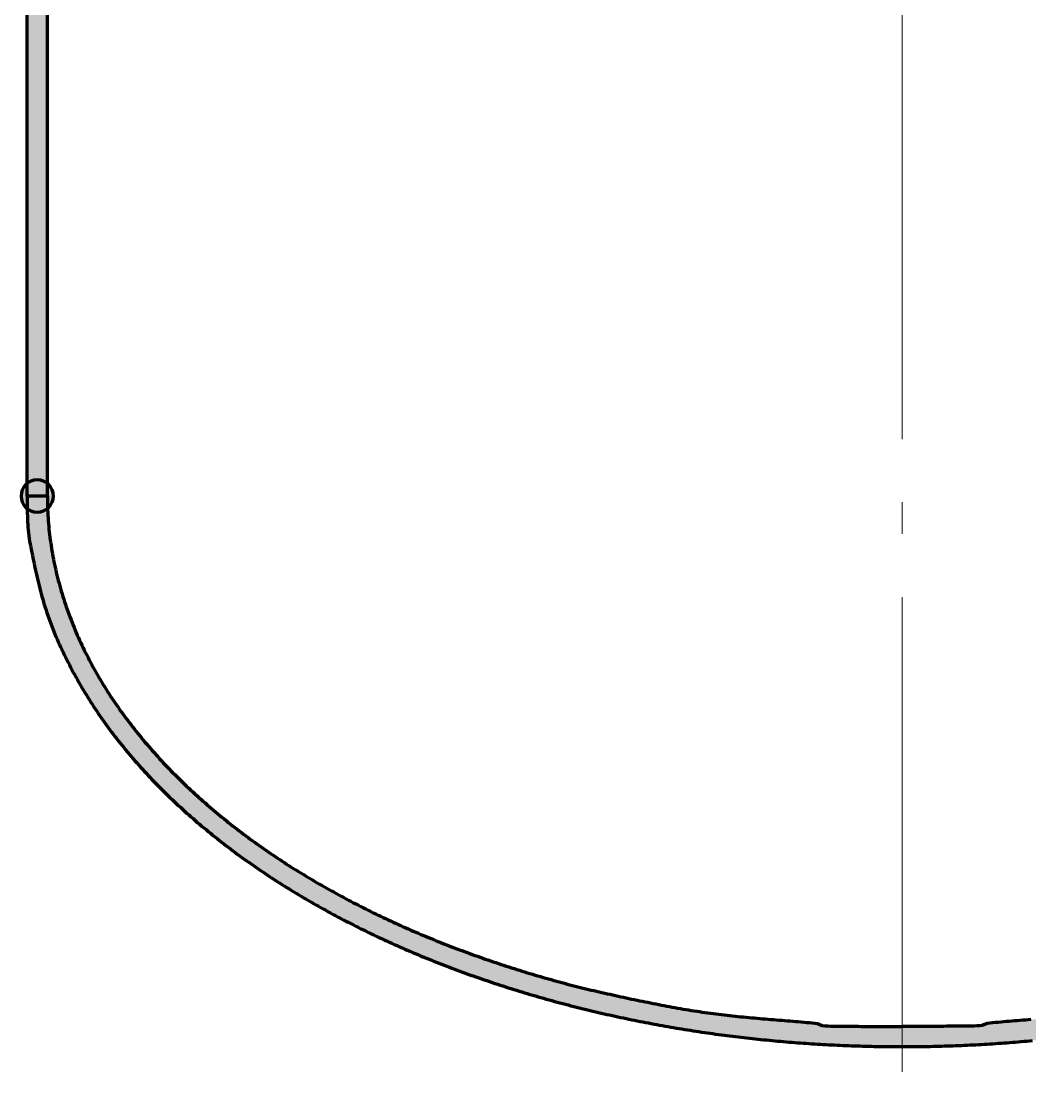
# Model space of a CAD drawing. Header units: millimetres. Extents: x 0 to 594, y 0 to 420.
# Drawn here: x 213.66 to 245.54, y 182.77 to 215.98 of the extents above; entities that cross this region are included whole.
import ezdxf

# ---------------------------------------------------------------- set-up
doc = ezdxf.new("R2010")
doc.units = ezdxf.units.MM
doc.linetypes.add('IRAM-F-TRAZO-PUNTO', pattern=[20, 15, -2, 1, -2])
for name, color, linetype, lineweight in [('01-VISIBLE', 7, 'CONTINUOUS', 70), ('03-EJE', 1, 'IRAM-F-TRAZO-PUNTO', 18), ('05-RAYADO', 8, 'CONTINUOUS', 18)]:
    doc.layers.add(name, color=color, linetype=linetype, lineweight=lineweight)

msp = doc.modelspace()

# ---------------------------------------------------------------- hatches: boundary and pattern name
at = {"layer": '05-RAYADO'}
h = msp.add_hatch(color=7, dxfattribs=at)
h.dxf.hatch_style = 1
h.paths.add_polyline_path([(214.49, 200.97), (213.85, 200.97), (213.85, 282.17), (214.49, 282.17)])
h = msp.add_hatch(color=7, dxfattribs=at)
h.dxf.hatch_style = 1
h.paths.add_polyline_path([(213.658, 200.97), (213.66, 201.01), (213.664, 201.05), (213.672, 201.09), (213.683, 201.128), (213.697, 201.166), (213.714, 201.202), (213.733, 201.238), (213.756, 201.271), (213.781, 201.302), (213.808, 201.332), (213.837, 201.359), (213.869, 201.384), (213.902, 201.407), (213.938, 201.426), (213.974, 201.443), (214.012, 201.457), (214.05, 201.468), (214.09, 201.476), (214.13, 201.48), (214.17, 201.482), (214.21, 201.48), (214.25, 201.476), (214.29, 201.468), (214.328, 201.457), (214.366, 201.443), (214.402, 201.426), (214.438, 201.407), (214.471, 201.384), (214.503, 201.359), (214.532, 201.332), (214.559, 201.302), (214.584, 201.271), (214.607, 201.238), (214.626, 201.202), (214.643, 201.166), (214.657, 201.128), (214.668, 201.09), (214.676, 201.05), (214.68, 201.01), (214.682, 200.97), (214.68, 200.93), (214.676, 200.89), (214.668, 200.85), (214.657, 200.812), (214.643, 200.774), (214.626, 200.738), (214.607, 200.702), (214.584, 200.669), (214.559, 200.637), (214.532, 200.608), (214.503, 200.581), (214.471, 200.556), (214.438, 200.533), (214.402, 200.514), (214.366, 200.497), (214.328, 200.483), (214.29, 200.472), (214.25, 200.464), (214.21, 200.46), (214.17, 200.458), (214.13, 200.46), (214.09, 200.464), (214.05, 200.472), (214.012, 200.483), (213.974, 200.497), (213.938, 200.514), (213.902, 200.533), (213.869, 200.556), (213.837, 200.581), (213.808, 200.608), (213.781, 200.637), (213.756, 200.669), (213.733, 200.702), (213.714, 200.738), (213.697, 200.774), (213.683, 200.812), (213.672, 200.85), (213.664, 200.89), (213.66, 200.93)])
h = msp.add_hatch(color=7, dxfattribs=at)
h.dxf.hatch_style = 1
h.paths.add_polyline_path([(269.15, 200.97), (269.15, 200.88), (269.149, 200.791), (269.149, 200.701), (269.148, 200.612), (269.146, 200.522), (269.144, 200.432), (269.142, 200.343), (269.138, 200.253), (269.134, 200.164), (269.129, 200.074), (269.123, 199.985), (269.116, 199.896), (269.107, 199.806), (269.096, 199.718), (269.083, 199.629), (269.069, 199.54), (269.053, 199.452), (269.036, 199.364), (269.019, 199.276), (269.002, 199.188), (268.984, 199.1), (268.966, 199.013), (268.948, 198.925), (268.93, 198.837), (268.911, 198.749), (268.892, 198.662), (268.873, 198.574), (268.854, 198.487), (268.834, 198.4), (268.813, 198.312), (268.792, 198.225), (268.771, 198.138), (268.749, 198.051), (268.727, 197.964), (268.704, 197.878), (268.681, 197.791), (268.656, 197.705), (268.632, 197.619), (268.606, 197.533), (268.58, 197.447), (268.552, 197.362), (268.524, 197.277), (268.495, 197.192), (268.466, 197.107), (268.435, 197.023), (268.404, 196.939), (268.372, 196.855), (268.34, 196.772), (268.306, 196.689), (268.272, 196.606), (268.237, 196.523), (268.202, 196.441), (268.166, 196.359), (268.129, 196.277), (268.092, 196.196), (268.054, 196.115), (268.015, 196.034), (267.976, 195.953), (267.937, 195.873), (267.897, 195.793), (267.856, 195.713), (267.815, 195.633), (267.774, 195.553), (267.732, 195.474), (267.69, 195.395), (267.647, 195.316), (267.604, 195.238), (267.56, 195.16), (267.516, 195.082), (267.471, 195.004), (267.426, 194.927), (267.381, 194.849), (267.335, 194.772), (267.288, 194.696), (267.241, 194.619), (267.194, 194.543), (267.146, 194.468), (267.098, 194.392), (267.049, 194.317), (267, 194.242), (266.95, 194.168), (266.9, 194.094), (266.849, 194.02), (266.798, 193.946), (266.746, 193.873), (266.694, 193.8), (266.642, 193.727), (266.589, 193.655), (266.536, 193.583), (266.482, 193.511), (266.428, 193.44), (266.373, 193.369), (266.318, 193.298), (266.263, 193.228), (266.207, 193.158), (266.151, 193.088), (266.094, 193.018), (266.037, 192.949), (265.98, 192.88), (265.922, 192.811), (265.864, 192.743), (265.806, 192.675), (265.747, 192.607), (265.688, 192.54), (265.629, 192.473), (265.569, 192.406), (265.509, 192.34), (265.449, 192.274), (265.388, 192.208), (265.327, 192.142), (265.265, 192.077), (265.204, 192.012), (265.142, 191.947), (265.079, 191.883), (265.017, 191.819), (264.954, 191.755), (264.89, 191.691), (264.827, 191.628), (264.763, 191.565), (264.699, 191.503), (264.635, 191.441), (264.57, 191.379), (264.505, 191.317), (264.439, 191.255), (264.374, 191.194), (264.308, 191.134), (264.242, 191.073), (264.176, 191.013), (264.109, 190.953), (264.042, 190.894), (263.975, 190.834), (263.907, 190.775), (263.84, 190.717), (263.772, 190.658), (263.703, 190.6), (263.635, 190.542), (263.566, 190.485), (263.497, 190.428), (263.428, 190.371), (263.359, 190.314), (263.289, 190.258), (263.219, 190.202), (263.149, 190.146), (263.078, 190.09), (263.008, 190.035), (262.937, 189.98), (262.866, 189.926), (262.795, 189.871), (262.723, 189.817), (262.652, 189.763), (262.58, 189.71), (262.508, 189.657), (262.435, 189.604), (262.363, 189.551), (262.29, 189.499), (262.217, 189.447), (262.144, 189.395), (262.071, 189.343), (261.997, 189.292), (261.924, 189.241), (261.85, 189.19), (261.776, 189.14), (261.702, 189.09), (261.627, 189.04), (261.553, 188.99), (261.478, 188.941), (261.403, 188.892), (261.328, 188.843), (261.252, 188.794), (261.177, 188.746), (261.101, 188.698), (261.026, 188.65), (260.95, 188.602), (260.873, 188.555), (260.797, 188.508), (260.721, 188.462), (260.644, 188.415), (260.567, 188.369), (260.49, 188.323), (260.413, 188.277), (260.336, 188.232), (260.259, 188.187), (260.181, 188.142), (260.103, 188.097), (260.025, 188.053), (259.947, 188.009), (259.869, 187.965), (259.791, 187.921), (259.713, 187.878), (259.634, 187.835), (259.555, 187.792), (259.477, 187.749), (259.398, 187.707), (259.318, 187.665), (259.239, 187.623), (259.16, 187.581), (259.08, 187.54), (259.001, 187.499), (258.921, 187.458), (258.841, 187.417), (258.761, 187.377), (258.681, 187.337), (258.601, 187.297), (258.52, 187.257), (258.44, 187.218), (258.359, 187.179), (258.279, 187.14), (258.198, 187.101), (258.117, 187.063), (258.036, 187.024), (257.955, 186.987), (257.873, 186.949), (257.792, 186.911), (257.711, 186.874), (257.629, 186.837), (257.547, 186.8), (257.465, 186.764), (257.383, 186.727), (257.301, 186.691), (257.219, 186.655), (257.137, 186.62), (257.055, 186.584), (256.972, 186.549), (256.89, 186.514), (256.807, 186.48), (256.725, 186.445), (256.642, 186.411), (256.559, 186.377), (256.476, 186.343), (256.393, 186.31), (256.31, 186.276), (256.226, 186.243), (256.143, 186.21), (256.059, 186.178), (255.976, 186.145), (255.892, 186.113), (255.809, 186.081), (255.725, 186.049), (255.641, 186.018), (255.557, 185.986), (255.473, 185.955), (255.389, 185.924), (255.305, 185.894), (255.22, 185.863), (255.136, 185.833), (255.052, 185.803), (254.967, 185.773), (254.882, 185.744), (254.798, 185.714), (254.713, 185.685), (254.628, 185.656), (254.543, 185.628), (254.458, 185.599), (254.373, 185.571), (254.288, 185.543), (254.203, 185.515), (254.118, 185.487), (254.033, 185.46), (253.947, 185.433), (253.862, 185.406), (253.776, 185.379), (253.691, 185.352), (253.605, 185.326), (253.519, 185.3), (253.433, 185.274), (253.348, 185.248), (253.262, 185.223), (253.176, 185.197), (253.09, 185.172), (253.004, 185.147), (252.918, 185.123), (252.831, 185.098), (252.745, 185.074), (252.659, 185.05), (252.572, 185.026), (252.486, 185.002), (252.4, 184.979), (252.313, 184.956), (252.226, 184.933), (252.14, 184.91), (252.053, 184.887), (251.966, 184.865), (251.879, 184.842), (251.793, 184.82), (251.706, 184.799), (251.619, 184.777), (251.532, 184.756), (251.445, 184.734), (251.358, 184.713), (251.27, 184.692), (251.183, 184.672), (251.096, 184.651), (251.009, 184.631), (250.921, 184.611), (250.834, 184.591), (250.746, 184.572), (250.659, 184.552), (250.572, 184.533), (250.484, 184.514), (250.396, 184.495), (250.309, 184.477), (250.221, 184.458), (250.133, 184.44), (250.045, 184.422), (249.958, 184.404), (249.87, 184.386), (249.782, 184.369), (249.694, 184.352), (249.606, 184.335), (249.518, 184.318), (249.43, 184.301), (249.342, 184.284), (249.254, 184.268), (249.166, 184.252), (249.077, 184.236), (248.989, 184.22), (248.901, 184.205), (248.813, 184.19), (248.724, 184.174), (248.636, 184.159), (248.548, 184.145), (248.459, 184.13), (248.371, 184.116), (248.282, 184.102), (248.194, 184.088), (248.105, 184.074), (248.017, 184.06), (247.928, 184.047), (247.84, 184.033), (247.751, 184.02), (247.662, 184.008), (247.573, 183.995), (247.485, 183.982), (247.396, 183.97), (247.307, 183.958), (247.218, 183.946), (247.13, 183.934), (247.041, 183.923), (246.952, 183.912), (246.863, 183.9), (246.774, 183.889), (246.685, 183.879), (246.596, 183.868), (246.507, 183.858), (246.418, 183.847), (246.329, 183.837), (246.24, 183.828), (246.151, 183.818), (246.062, 183.808), (245.973, 183.799), (245.883, 183.79), (245.794, 183.781), (245.705, 183.772), (245.616, 183.764), (245.527, 183.755), (245.437, 183.747), (245.348, 183.739), (245.259, 183.732), (245.17, 183.724), (245.08, 183.716), (244.991, 183.709), (244.902, 183.702), (244.812, 183.695), (244.723, 183.689), (244.634, 183.682), (244.544, 183.676), (244.455, 183.67), (244.365, 183.664), (244.276, 183.658), (244.187, 183.652), (244.097, 183.647), (244.008, 183.642), (243.918, 183.637), (243.829, 183.632), (243.739, 183.627), (243.65, 183.623), (243.56, 183.618), (243.471, 183.614), (243.381, 183.61), (243.292, 183.607), (243.202, 183.603), (243.113, 183.6), (243.023, 183.596), (242.933, 183.593), (242.844, 183.591), (242.754, 183.588), (242.665, 183.585), (242.575, 183.583), (242.486, 183.581), (242.396, 183.579), (242.306, 183.577), (242.217, 183.576), (242.127, 183.574), (242.038, 183.573), (241.948, 183.572), (241.858, 183.571), (241.769, 183.571), (241.679, 183.57), (241.59, 183.57), (241.5, 183.57), (241.41, 183.57), (241.321, 183.57), (241.231, 183.571), (241.142, 183.571), (241.052, 183.572), (240.962, 183.573), (240.873, 183.574), (240.783, 183.576), (240.694, 183.577), (240.604, 183.579), (240.514, 183.581), (240.425, 183.583), (240.335, 183.585), (240.246, 183.588), (240.156, 183.591), (240.067, 183.593), (239.977, 183.596), (239.887, 183.6), (239.798, 183.603), (239.708, 183.607), (239.619, 183.61), (239.529, 183.614), (239.44, 183.618), (239.35, 183.623), (239.261, 183.627), (239.171, 183.632), (239.082, 183.637), (238.992, 183.642), (238.903, 183.647), (238.813, 183.652), (238.724, 183.658), (238.635, 183.664), (238.545, 183.67), (238.456, 183.676), (238.366, 183.682), (238.277, 183.689), (238.188, 183.695), (238.098, 183.702), (238.009, 183.709), (237.92, 183.716), (237.83, 183.724), (237.741, 183.732), (237.652, 183.739), (237.563, 183.747), (237.473, 183.755), (237.384, 183.764), (237.295, 183.772), (237.206, 183.781), (237.117, 183.79), (237.027, 183.799), (236.938, 183.808), (236.849, 183.818), (236.76, 183.828), (236.671, 183.837), (236.582, 183.847), (236.493, 183.858), (236.404, 183.868), (236.315, 183.879), (236.226, 183.889), (236.137, 183.9), (236.048, 183.912), (235.959, 183.923), (235.87, 183.934), (235.782, 183.946), (235.693, 183.958), (235.604, 183.97), (235.515, 183.982), (235.427, 183.995), (235.338, 184.008), (235.249, 184.02), (235.16, 184.033), (235.072, 184.047), (234.983, 184.06), (234.895, 184.074), (234.806, 184.088), (234.718, 184.102), (234.629, 184.116), (234.541, 184.13), (234.452, 184.145), (234.364, 184.159), (234.276, 184.174), (234.187, 184.19), (234.099, 184.205), (234.011, 184.22), (233.923, 184.236), (233.834, 184.252), (233.746, 184.268), (233.658, 184.284), (233.57, 184.301), (233.482, 184.318), (233.394, 184.335), (233.306, 184.352), (233.218, 184.369), (233.13, 184.386), (233.042, 184.404), (232.955, 184.422), (232.867, 184.44), (232.779, 184.458), (232.691, 184.477), (232.604, 184.495), (232.516, 184.514), (232.428, 184.533), (232.341, 184.552), (232.254, 184.572), (232.166, 184.591), (232.079, 184.611), (231.991, 184.631), (231.904, 184.651), (231.817, 184.672), (231.73, 184.692), (231.642, 184.713), (231.555, 184.734), (231.468, 184.756), (231.381, 184.777), (231.294, 184.799), (231.207, 184.82), (231.121, 184.842), (231.034, 184.865), (230.947, 184.887), (230.86, 184.91), (230.774, 184.933), (230.687, 184.956), (230.6, 184.979), (230.514, 185.002), (230.428, 185.026), (230.341, 185.05), (230.255, 185.074), (230.169, 185.098), (230.082, 185.123), (229.996, 185.147), (229.91, 185.172), (229.824, 185.197), (229.738, 185.223), (229.652, 185.248), (229.567, 185.274), (229.481, 185.3), (229.395, 185.326), (229.309, 185.352), (229.224, 185.379), (229.138, 185.406), (229.053, 185.433), (228.967, 185.46), (228.882, 185.487), (228.797, 185.515), (228.712, 185.543), (228.627, 185.571), (228.542, 185.599), (228.457, 185.628), (228.372, 185.656), (228.287, 185.685), (228.202, 185.714), (228.118, 185.744), (228.033, 185.773), (227.948, 185.803), (227.864, 185.833), (227.78, 185.863), (227.695, 185.894), (227.611, 185.924), (227.527, 185.955), (227.443, 185.986), (227.359, 186.018), (227.275, 186.049), (227.191, 186.081), (227.108, 186.113), (227.024, 186.145), (226.941, 186.178), (226.857, 186.21), (226.774, 186.243), (226.69, 186.276), (226.607, 186.31), (226.524, 186.343), (226.441, 186.377), (226.358, 186.411), (226.275, 186.445), (226.193, 186.48), (226.11, 186.514), (226.028, 186.549), (225.945, 186.584), (225.863, 186.62), (225.781, 186.655), (225.699, 186.691), (225.617, 186.727), (225.535, 186.764), (225.453, 186.8), (225.371, 186.837), (225.289, 186.874), (225.208, 186.911), (225.127, 186.949), (225.045, 186.987), (224.964, 187.024), (224.883, 187.063), (224.802, 187.101), (224.721, 187.14), (224.641, 187.179), (224.56, 187.218), (224.48, 187.257), (224.399, 187.297), (224.319, 187.337), (224.239, 187.377), (224.159, 187.417), (224.079, 187.458), (223.999, 187.499), (223.92, 187.54), (223.84, 187.581), (223.761, 187.623), (223.682, 187.665), (223.602, 187.707), (223.523, 187.749), (223.445, 187.792), (223.366, 187.835), (223.287, 187.878), (223.209, 187.921), (223.131, 187.965), (223.053, 188.009), (222.975, 188.053), (222.897, 188.097), (222.819, 188.142), (222.741, 188.187), (222.664, 188.232), (222.587, 188.277), (222.51, 188.323), (222.433, 188.369), (222.356, 188.415), (222.279, 188.462), (222.203, 188.508), (222.127, 188.555), (222.05, 188.602), (221.974, 188.65), (221.899, 188.698), (221.823, 188.746), (221.748, 188.794), (221.672, 188.843), (221.597, 188.892), (221.522, 188.941), (221.447, 188.99), (221.373, 189.04), (221.298, 189.09), (221.224, 189.14), (221.15, 189.19), (221.076, 189.241), (221.003, 189.292), (220.929, 189.343), (220.856, 189.395), (220.783, 189.447), (220.71, 189.499), (220.637, 189.551), (220.565, 189.604), (220.492, 189.657), (220.42, 189.71), (220.348, 189.763), (220.277, 189.817), (220.205, 189.871), (220.134, 189.926), (220.063, 189.98), (219.992, 190.035), (219.922, 190.09), (219.851, 190.146), (219.781, 190.202), (219.711, 190.258), (219.641, 190.314), (219.572, 190.371), (219.503, 190.428), (219.434, 190.485), (219.365, 190.542), (219.297, 190.6), (219.228, 190.658), (219.16, 190.717), (219.093, 190.775), (219.025, 190.834), (218.958, 190.894), (218.891, 190.953), (218.824, 191.013), (218.758, 191.073), (218.692, 191.134), (218.626, 191.194), (218.561, 191.255), (218.495, 191.317), (218.43, 191.379), (218.365, 191.441), (218.301, 191.503), (218.237, 191.565), (218.173, 191.628), (218.11, 191.691), (218.046, 191.755), (217.983, 191.819), (217.921, 191.883), (217.858, 191.947), (217.796, 192.012), (217.735, 192.077), (217.673, 192.142), (217.612, 192.208), (217.551, 192.274), (217.491, 192.34), (217.431, 192.406), (217.371, 192.473), (217.312, 192.54), (217.253, 192.607), (217.194, 192.675), (217.136, 192.743), (217.078, 192.811), (217.02, 192.88), (216.963, 192.949), (216.906, 193.018), (216.849, 193.088), (216.793, 193.158), (216.737, 193.228), (216.682, 193.298), (216.627, 193.369), (216.572, 193.44), (216.518, 193.511), (216.464, 193.583), (216.411, 193.655), (216.358, 193.727), (216.306, 193.8), (216.254, 193.873), (216.202, 193.946), (216.151, 194.02), (216.1, 194.094), (216.05, 194.168), (216, 194.242), (215.951, 194.317), (215.902, 194.392), (215.854, 194.468), (215.806, 194.543), (215.759, 194.619), (215.712, 194.696), (215.665, 194.772), (215.619, 194.849), (215.574, 194.927), (215.529, 195.004), (215.484, 195.082), (215.44, 195.16), (215.396, 195.238), (215.353, 195.316), (215.31, 195.395), (215.268, 195.474), (215.226, 195.553), (215.185, 195.633), (215.144, 195.713), (215.103, 195.793), (215.063, 195.873), (215.024, 195.953), (214.985, 196.034), (214.946, 196.115), (214.908, 196.196), (214.871, 196.277), (214.834, 196.359), (214.798, 196.441), (214.763, 196.523), (214.728, 196.606), (214.694, 196.689), (214.66, 196.772), (214.628, 196.855), (214.596, 196.939), (214.565, 197.023), (214.534, 197.107), (214.505, 197.192), (214.476, 197.277), (214.448, 197.362), (214.42, 197.447), (214.394, 197.533), (214.368, 197.619), (214.344, 197.705), (214.319, 197.791), (214.296, 197.878), (214.273, 197.964), (214.251, 198.051), (214.229, 198.138), (214.208, 198.225), (214.187, 198.312), (214.166, 198.4), (214.146, 198.487), (214.127, 198.574), (214.108, 198.662), (214.089, 198.749), (214.07, 198.837), (214.052, 198.925), (214.034, 199.013), (214.016, 199.1), (213.998, 199.188), (213.981, 199.276), (213.964, 199.364), (213.947, 199.452), (213.931, 199.54), (213.917, 199.629), (213.904, 199.718), (213.893, 199.806), (213.884, 199.896), (213.877, 199.985), (213.871, 200.074), (213.866, 200.164), (213.862, 200.253), (213.858, 200.343), (213.856, 200.432), (213.854, 200.522), (213.852, 200.612), (213.851, 200.701), (213.851, 200.791), (213.85, 200.88), (213.85, 200.97), (214.49, 200.97), (214.49, 200.883), (214.491, 200.796), (214.493, 200.708), (214.496, 200.621), (214.499, 200.534), (214.503, 200.447), (214.508, 200.36), (214.513, 200.273), (214.519, 200.186), (214.526, 200.099), (214.534, 200.012), (214.542, 199.926), (214.551, 199.839), (214.561, 199.752), (214.572, 199.666), (214.583, 199.579), (214.595, 199.493), (214.608, 199.407), (214.621, 199.321), (214.635, 199.234), (214.65, 199.149), (214.666, 199.063), (214.682, 198.977), (214.699, 198.892), (214.716, 198.806), (214.734, 198.721), (214.753, 198.636), (214.773, 198.551), (214.793, 198.466), (214.814, 198.382), (214.836, 198.297), (214.858, 198.213), (214.881, 198.129), (214.905, 198.045), (214.929, 197.961), (214.954, 197.877), (214.979, 197.794), (215.006, 197.711), (215.032, 197.628), (215.06, 197.545), (215.088, 197.463), (215.117, 197.38), (215.146, 197.298), (215.176, 197.216), (215.207, 197.135), (215.238, 197.053), (215.27, 196.972), (215.302, 196.891), (215.335, 196.811), (215.369, 196.73), (215.403, 196.65), (215.437, 196.57), (215.473, 196.49), (215.509, 196.411), (215.545, 196.332), (215.582, 196.253), (215.619, 196.174), (215.658, 196.096), (215.696, 196.017), (215.735, 195.939), (215.775, 195.862), (215.815, 195.785), (215.856, 195.707), (215.897, 195.631), (215.939, 195.554), (215.981, 195.478), (216.024, 195.402), (216.067, 195.326), (216.111, 195.251), (216.155, 195.176), (216.2, 195.101), (216.245, 195.026), (216.291, 194.952), (216.337, 194.878), (216.384, 194.805), (216.431, 194.731), (216.479, 194.658), (216.527, 194.585), (216.575, 194.513), (216.624, 194.441), (216.673, 194.369), (216.723, 194.297), (216.773, 194.226), (216.824, 194.155), (216.875, 194.084), (216.926, 194.014), (216.978, 193.944), (217.03, 193.874), (217.083, 193.804), (217.136, 193.735), (217.189, 193.666), (217.243, 193.598), (217.297, 193.53), (217.352, 193.462), (217.407, 193.394), (217.462, 193.327), (217.518, 193.259), (217.574, 193.193), (217.631, 193.126), (217.687, 193.06), (217.744, 192.994), (217.802, 192.929), (217.86, 192.863), (217.918, 192.798), (217.976, 192.734), (218.035, 192.669), (218.094, 192.605), (218.154, 192.542), (218.214, 192.478), (218.274, 192.415), (218.334, 192.352), (218.395, 192.29), (218.456, 192.227), (218.517, 192.165), (218.579, 192.104), (218.641, 192.042), (218.703, 191.981), (218.766, 191.921), (218.828, 191.86), (218.891, 191.8), (218.955, 191.74), (219.018, 191.681), (219.082, 191.621), (219.147, 191.562), (219.211, 191.504), (219.276, 191.445), (219.341, 191.387), (219.406, 191.329), (219.471, 191.272), (219.537, 191.214), (219.603, 191.157), (219.669, 191.101), (219.736, 191.044), (219.803, 190.988), (219.87, 190.933), (219.937, 190.877), (220.004, 190.822), (220.072, 190.767), (220.14, 190.712), (220.208, 190.658), (220.276, 190.604), (220.345, 190.55), (220.414, 190.496), (220.483, 190.443), (220.552, 190.39), (220.621, 190.337), (220.691, 190.285), (220.761, 190.233), (220.831, 190.181), (220.901, 190.129), (220.972, 190.078), (221.042, 190.027), (221.113, 189.976), (221.184, 189.925), (221.255, 189.875), (221.327, 189.825), (221.398, 189.775), (221.47, 189.726), (221.542, 189.677), (221.614, 189.628), (221.687, 189.579), (221.759, 189.531), (221.832, 189.483), (221.905, 189.435), (221.978, 189.387), (222.051, 189.34), (222.124, 189.293), (222.198, 189.246), (222.272, 189.2), (222.346, 189.153), (222.42, 189.107), (222.494, 189.062), (222.568, 189.016), (222.643, 188.971), (222.717, 188.926), (222.792, 188.881), (222.867, 188.837), (222.942, 188.792), (223.018, 188.748), (223.093, 188.705), (223.169, 188.661), (223.244, 188.618), (223.32, 188.575), (223.396, 188.532), (223.472, 188.49), (223.548, 188.447), (223.625, 188.405), (223.701, 188.364), (223.778, 188.322), (223.855, 188.281), (223.932, 188.24), (224.009, 188.199), (224.086, 188.158), (224.163, 188.118), (224.241, 188.078), (224.318, 188.038), (224.396, 187.999), (224.474, 187.959), (224.552, 187.92), (224.63, 187.881), (224.708, 187.843), (224.786, 187.804), (224.864, 187.766), (224.943, 187.728), (225.022, 187.69), (225.1, 187.653), (225.179, 187.616), (225.258, 187.579), (225.337, 187.542), (225.416, 187.505), (225.495, 187.469), (225.575, 187.433), (225.654, 187.397), (225.734, 187.361), (225.813, 187.326), (225.893, 187.291), (225.973, 187.256), (226.053, 187.221), (226.133, 187.187), (226.213, 187.152), (226.294, 187.118), (226.374, 187.085), (226.454, 187.051), (226.535, 187.018), (226.616, 186.985), (226.696, 186.952), (226.777, 186.919), (226.858, 186.886), (226.939, 186.854), (227.02, 186.822), (227.101, 186.79), (227.183, 186.759), (227.264, 186.727), (227.345, 186.696), (227.427, 186.665), (227.508, 186.634), (227.59, 186.604), (227.672, 186.574), (227.754, 186.543), (227.835, 186.514), (227.917, 186.484), (227.999, 186.454), (228.082, 186.425), (228.164, 186.396), (228.246, 186.367), (228.328, 186.338), (228.411, 186.31), (228.493, 186.282), (228.576, 186.253), (228.658, 186.226), (228.741, 186.198), (228.824, 186.17), (228.906, 186.143), (228.989, 186.116), (229.072, 186.089), (229.155, 186.062), (229.238, 186.036), (229.321, 186.01), (229.405, 185.983), (229.488, 185.958), (229.571, 185.932), (229.655, 185.906), (229.738, 185.881), (229.821, 185.856), (229.905, 185.831), (229.989, 185.807), (230.072, 185.782), (230.156, 185.758), (230.24, 185.734), (230.324, 185.71), (230.408, 185.687), (230.492, 185.664), (230.576, 185.641), (230.66, 185.618), (230.744, 185.595), (230.828, 185.573), (230.913, 185.55), (230.997, 185.528), (231.082, 185.507), (231.166, 185.485), (231.251, 185.464), (231.335, 185.443), (231.42, 185.422), (231.504, 185.401), (231.589, 185.381), (231.674, 185.36), (231.759, 185.34), (231.844, 185.32), (231.929, 185.301), (232.014, 185.281), (232.099, 185.262), (232.184, 185.243), (232.269, 185.224), (232.354, 185.205), (232.439, 185.186), (232.524, 185.167), (232.609, 185.149), (232.695, 185.13), (232.78, 185.112), (232.865, 185.094), (232.95, 185.076), (233.036, 185.058), (233.121, 185.041), (233.206, 185.023), (233.292, 185.006), (233.377, 184.988), (233.463, 184.971), (233.548, 184.954), (233.634, 184.937), (233.719, 184.92), (233.805, 184.903), (233.89, 184.886), (233.976, 184.87), (234.062, 184.853), (234.147, 184.837), (234.233, 184.821), (234.319, 184.805), (234.404, 184.79), (234.49, 184.774), (234.576, 184.759), (234.662, 184.745), (234.748, 184.73), (234.834, 184.716), (234.92, 184.702), (235.006, 184.689), (235.092, 184.676), (235.179, 184.663), (235.265, 184.65), (235.351, 184.638), (235.438, 184.626), (235.524, 184.615), (235.61, 184.603), (235.697, 184.593), (235.784, 184.582), (235.87, 184.572), (235.957, 184.562), (236.043, 184.552), (236.13, 184.543), (236.217, 184.533), (236.303, 184.525), (236.39, 184.516), (236.477, 184.508), (236.564, 184.499), (236.651, 184.491), (236.737, 184.483), (236.824, 184.476), (236.911, 184.468), (236.998, 184.461), (237.085, 184.453), (237.172, 184.446), (237.259, 184.439), (237.345, 184.431), (237.432, 184.424), (237.519, 184.417), (237.606, 184.41), (237.693, 184.403), (237.78, 184.396), (237.867, 184.389), (237.954, 184.382), (238.041, 184.375), (238.127, 184.368), (238.214, 184.36), (238.301, 184.353), (238.388, 184.345), (238.475, 184.337), (238.562, 184.329), (238.648, 184.32), (238.735, 184.309), (238.821, 184.297), (238.902, 184.269), (238.972, 184.235), (239.059, 184.229), (239.146, 184.225), (239.233, 184.222), (239.321, 184.22), (239.408, 184.219), (239.495, 184.218), (239.582, 184.217), (239.669, 184.216), (239.756, 184.215), (239.844, 184.214), (239.931, 184.214), (240.018, 184.213), (240.105, 184.213), (240.192, 184.212), (240.279, 184.212), (240.367, 184.212), (240.454, 184.211), (240.541, 184.211), (240.628, 184.211), (240.715, 184.211), (240.803, 184.21), (240.89, 184.21), (240.977, 184.21), (241.064, 184.21), (241.151, 184.21), (241.238, 184.21), (241.326, 184.21), (241.413, 184.21), (241.5, 184.21), (241.587, 184.21), (241.674, 184.21), (241.762, 184.21), (241.849, 184.21), (241.936, 184.21), (242.023, 184.21), (242.11, 184.21), (242.197, 184.21), (242.285, 184.211), (242.372, 184.211), (242.459, 184.211), (242.546, 184.211), (242.633, 184.212), (242.721, 184.212), (242.808, 184.212), (242.895, 184.213), (242.982, 184.213), (243.069, 184.214), (243.156, 184.214), (243.244, 184.215), (243.331, 184.216), (243.418, 184.217), (243.505, 184.218), (243.592, 184.219), (243.679, 184.22), (243.767, 184.222), (243.854, 184.225), (243.941, 184.229), (244.028, 184.235), (244.098, 184.269), (244.179, 184.297), (244.265, 184.309), (244.352, 184.32), (244.438, 184.329), (244.525, 184.337), (244.612, 184.345), (244.699, 184.353), (244.786, 184.36), (244.873, 184.368), (244.959, 184.375), (245.046, 184.382), (245.133, 184.389), (245.22, 184.396), (245.307, 184.403), (245.394, 184.41), (245.481, 184.417), (245.568, 184.424), (245.655, 184.431), (245.741, 184.439), (245.828, 184.446), (245.915, 184.453), (246.002, 184.461), (246.089, 184.468), (246.176, 184.476), (246.263, 184.483), (246.349, 184.491), (246.436, 184.499), (246.523, 184.508), (246.61, 184.516), (246.697, 184.525), (246.783, 184.533), (246.87, 184.543), (246.957, 184.552), (247.043, 184.562), (247.13, 184.572), (247.216, 184.582), (247.303, 184.593), (247.39, 184.603), (247.476, 184.615), (247.562, 184.626), (247.649, 184.638), (247.735, 184.65), (247.821, 184.663), (247.908, 184.676), (247.994, 184.689), (248.08, 184.702), (248.166, 184.716), (248.252, 184.73), (248.338, 184.745), (248.424, 184.759), (248.51, 184.774), (248.596, 184.79), (248.681, 184.805), (248.767, 184.821), (248.853, 184.837), (248.938, 184.853), (249.024, 184.87), (249.11, 184.886), (249.195, 184.903), (249.281, 184.92), (249.366, 184.937), (249.452, 184.954), (249.537, 184.971), (249.623, 184.988), (249.708, 185.006), (249.794, 185.023), (249.879, 185.041), (249.964, 185.058), (250.05, 185.076), (250.135, 185.094), (250.22, 185.112), (250.305, 185.13), (250.391, 185.149), (250.476, 185.167), (250.561, 185.186), (250.646, 185.205), (250.731, 185.224), (250.816, 185.243), (250.901, 185.262), (250.986, 185.281), (251.071, 185.301), (251.156, 185.32), (251.241, 185.34), (251.326, 185.36), (251.411, 185.381), (251.496, 185.401), (251.58, 185.422), (251.665, 185.443), (251.749, 185.464), (251.834, 185.485), (251.918, 185.507), (252.003, 185.528), (252.087, 185.55), (252.172, 185.573), (252.256, 185.595), (252.34, 185.618), (252.424, 185.641), (252.508, 185.664), (252.592, 185.687), (252.676, 185.71), (252.76, 185.734), (252.844, 185.758), (252.928, 185.782), (253.011, 185.807), (253.095, 185.831), (253.179, 185.856), (253.262, 185.881), (253.345, 185.906), (253.429, 185.932), (253.512, 185.958), (253.595, 185.983), (253.679, 186.01), (253.762, 186.036), (253.845, 186.062), (253.928, 186.089), (254.011, 186.116), (254.094, 186.143), (254.176, 186.17), (254.259, 186.198), (254.342, 186.226), (254.424, 186.253), (254.507, 186.282), (254.589, 186.31), (254.672, 186.338), (254.754, 186.367), (254.836, 186.396), (254.918, 186.425), (255.001, 186.454), (255.083, 186.484), (255.165, 186.514), (255.246, 186.543), (255.328, 186.574), (255.41, 186.604), (255.492, 186.634), (255.573, 186.665), (255.655, 186.696), (255.736, 186.727), (255.817, 186.759), (255.899, 186.79), (255.98, 186.822), (256.061, 186.854), (256.142, 186.886), (256.223, 186.919), (256.304, 186.952), (256.384, 186.985), (256.465, 187.018), (256.546, 187.051), (256.626, 187.085), (256.706, 187.118), (256.787, 187.152), (256.867, 187.187), (256.947, 187.221), (257.027, 187.256), (257.107, 187.291), (257.187, 187.326), (257.266, 187.361), (257.346, 187.397), (257.425, 187.433), (257.505, 187.469), (257.584, 187.505), (257.663, 187.542), (257.742, 187.579), (257.821, 187.616), (257.9, 187.653), (257.978, 187.69), (258.057, 187.728), (258.136, 187.766), (258.214, 187.804), (258.292, 187.843), (258.37, 187.881), (258.448, 187.92), (258.526, 187.959), (258.604, 187.999), (258.682, 188.038), (258.759, 188.078), (258.837, 188.118), (258.914, 188.158), (258.991, 188.199), (259.068, 188.24), (259.145, 188.281), (259.222, 188.322), (259.299, 188.364), (259.375, 188.405), (259.452, 188.447), (259.528, 188.49), (259.604, 188.532), (259.68, 188.575), (259.756, 188.618), (259.831, 188.661), (259.907, 188.705), (259.982, 188.748), (260.058, 188.792), (260.133, 188.837), (260.208, 188.881), (260.283, 188.926), (260.357, 188.971), (260.432, 189.016), (260.506, 189.062), (260.58, 189.107), (260.654, 189.153), (260.728, 189.2), (260.802, 189.246), (260.876, 189.293), (260.949, 189.34), (261.022, 189.387), (261.095, 189.435), (261.168, 189.483), (261.241, 189.531), (261.313, 189.579), (261.386, 189.628), (261.458, 189.677), (261.53, 189.726), (261.602, 189.775), (261.673, 189.825), (261.745, 189.875), (261.816, 189.925), (261.887, 189.976), (261.958, 190.027), (262.028, 190.078), (262.099, 190.129), (262.169, 190.181), (262.239, 190.233), (262.309, 190.285), (262.379, 190.337), (262.448, 190.39), (262.517, 190.443), (262.586, 190.496), (262.655, 190.55), (262.724, 190.604), (262.792, 190.658), (262.86, 190.712), (262.928, 190.767), (262.996, 190.822), (263.063, 190.877), (263.13, 190.933), (263.197, 190.988), (263.264, 191.044), (263.331, 191.101), (263.397, 191.157), (263.463, 191.214), (263.529, 191.272), (263.594, 191.329), (263.659, 191.387), (263.724, 191.445), (263.789, 191.504), (263.853, 191.562), (263.918, 191.621), (263.982, 191.681), (264.045, 191.74), (264.109, 191.8), (264.172, 191.86), (264.234, 191.921), (264.297, 191.981), (264.359, 192.042), (264.421, 192.104), (264.483, 192.165), (264.544, 192.227), (264.605, 192.29), (264.666, 192.352), (264.726, 192.415), (264.786, 192.478), (264.846, 192.542), (264.906, 192.605), (264.965, 192.669), (265.024, 192.734), (265.082, 192.798), (265.14, 192.863), (265.198, 192.929), (265.256, 192.994), (265.313, 193.06), (265.369, 193.126), (265.426, 193.193), (265.482, 193.259), (265.538, 193.327), (265.593, 193.394), (265.648, 193.462), (265.703, 193.53), (265.757, 193.598), (265.811, 193.666), (265.864, 193.735), (265.917, 193.804), (265.97, 193.874), (266.022, 193.944), (266.074, 194.014), (266.125, 194.084), (266.176, 194.155), (266.227, 194.226), (266.277, 194.297), (266.327, 194.369), (266.376, 194.441), (266.425, 194.513), (266.473, 194.585), (266.521, 194.658), (266.569, 194.731), (266.616, 194.805), (266.663, 194.878), (266.709, 194.952), (266.755, 195.026), (266.8, 195.101), (266.845, 195.176), (266.889, 195.251), (266.933, 195.326), (266.976, 195.402), (267.019, 195.478), (267.061, 195.554), (267.103, 195.631), (267.144, 195.707), (267.185, 195.785), (267.225, 195.862), (267.265, 195.939), (267.304, 196.017), (267.342, 196.096), (267.381, 196.174), (267.418, 196.253), (267.455, 196.332), (267.491, 196.411), (267.527, 196.49), (267.563, 196.57), (267.597, 196.65), (267.631, 196.73), (267.665, 196.811), (267.698, 196.891), (267.73, 196.972), (267.762, 197.053), (267.793, 197.135), (267.824, 197.216), (267.854, 197.298), (267.883, 197.38), (267.912, 197.463), (267.94, 197.545), (267.968, 197.628), (267.994, 197.711), (268.021, 197.794), (268.046, 197.877), (268.071, 197.961), (268.095, 198.045), (268.119, 198.129), (268.142, 198.213), (268.164, 198.297), (268.186, 198.382), (268.207, 198.466), (268.227, 198.551), (268.247, 198.636), (268.266, 198.721), (268.284, 198.806), (268.301, 198.892), (268.318, 198.977), (268.334, 199.063), (268.35, 199.149), (268.365, 199.234), (268.379, 199.321), (268.392, 199.407), (268.405, 199.493), (268.417, 199.579), (268.428, 199.666), (268.439, 199.752), (268.449, 199.839), (268.458, 199.926), (268.466, 200.012), (268.474, 200.099), (268.481, 200.186), (268.487, 200.273), (268.492, 200.36), (268.497, 200.447), (268.501, 200.534), (268.504, 200.621), (268.507, 200.708), (268.509, 200.796), (268.51, 200.883), (268.51, 200.97)])

# ---------------------------------------------------------------- linework, layer by layer
at = {"layer": '01-VISIBLE'}
for p, q in [((213.85, 200.97), (213.85, 282.17)), ((214.49, 200.97), (214.49, 282.17)), ((214.49, 200.97), (213.85, 200.97)), ((214.49, 200.97), (213.85, 200.97))]:
    msp.add_line(p, q, dxfattribs=at)
for points in [[(213.85, 200.97), (213.85, 200.88), (213.851, 200.791), (213.851, 200.701), (213.852, 200.612), (213.854, 200.522), (213.856, 200.432), (213.858, 200.343), (213.862, 200.253), (213.866, 200.164), (213.871, 200.074), (213.877, 199.985), (213.884, 199.896), (213.893, 199.806), (213.904, 199.718), (213.917, 199.629), (213.931, 199.54), (213.947, 199.452), (213.964, 199.364), (213.981, 199.276), (213.998, 199.188), (214.016, 199.1), (214.034, 199.013), (214.052, 198.925), (214.07, 198.837), (214.089, 198.749), (214.108, 198.662), (214.127, 198.574), (214.146, 198.487), (214.166, 198.4), (214.187, 198.312), (214.208, 198.225), (214.229, 198.138), (214.251, 198.051), (214.273, 197.964), (214.296, 197.878), (214.319, 197.791), (214.344, 197.705), (214.368, 197.619), (214.394, 197.533), (214.42, 197.447), (214.448, 197.362), (214.476, 197.277), (214.505, 197.192), (214.534, 197.107), (214.565, 197.023), (214.596, 196.939), (214.628, 196.855), (214.66, 196.772), (214.694, 196.689), (214.728, 196.606), (214.763, 196.523), (214.798, 196.441), (214.834, 196.359), (214.871, 196.277), (214.908, 196.196), (214.946, 196.115), (214.985, 196.034), (215.024, 195.953), (215.063, 195.873), (215.103, 195.793), (215.144, 195.713), (215.185, 195.633), (215.226, 195.553), (215.268, 195.474), (215.31, 195.395), (215.353, 195.316), (215.396, 195.238), (215.44, 195.16), (215.484, 195.082), (215.529, 195.004), (215.574, 194.927), (215.619, 194.849), (215.665, 194.772), (215.712, 194.696), (215.759, 194.619), (215.806, 194.543), (215.854, 194.468), (215.902, 194.392), (215.951, 194.317), (216, 194.242), (216.05, 194.168), (216.1, 194.094), (216.151, 194.02), (216.202, 193.946), (216.254, 193.873), (216.306, 193.8), (216.358, 193.727), (216.411, 193.655), (216.464, 193.583), (216.518, 193.511), (216.572, 193.44), (216.627, 193.369), (216.682, 193.298), (216.737, 193.228), (216.793, 193.158), (216.849, 193.088), (216.906, 193.018), (216.963, 192.949), (217.02, 192.88), (217.078, 192.811), (217.136, 192.743), (217.194, 192.675), (217.253, 192.607), (217.312, 192.54), (217.371, 192.473), (217.431, 192.406), (217.491, 192.34), (217.551, 192.274), (217.612, 192.208), (217.673, 192.142), (217.735, 192.077), (217.796, 192.012), (217.858, 191.947), (217.921, 191.883), (217.983, 191.819), (218.046, 191.755), (218.11, 191.691), (218.173, 191.628), (218.237, 191.565), (218.301, 191.503), (218.365, 191.441), (218.43, 191.379), (218.495, 191.317), (218.561, 191.255), (218.626, 191.194), (218.692, 191.134), (218.758, 191.073), (218.824, 191.013), (218.891, 190.953), (218.958, 190.894), (219.025, 190.834), (219.093, 190.775), (219.16, 190.717), (219.228, 190.658), (219.297, 190.6), (219.365, 190.542), (219.434, 190.485), (219.503, 190.428), (219.572, 190.371), (219.641, 190.314), (219.711, 190.258), (219.781, 190.202), (219.851, 190.146), (219.922, 190.09), (219.992, 190.035), (220.063, 189.98), (220.134, 189.926), (220.205, 189.871), (220.277, 189.817), (220.348, 189.763), (220.42, 189.71), (220.492, 189.657), (220.565, 189.604), (220.637, 189.551), (220.71, 189.499), (220.783, 189.447), (220.856, 189.395), (220.929, 189.343), (221.003, 189.292), (221.076, 189.241), (221.15, 189.19), (221.224, 189.14), (221.298, 189.09), (221.373, 189.04), (221.447, 188.99), (221.522, 188.941), (221.597, 188.892), (221.672, 188.843), (221.748, 188.794), (221.823, 188.746), (221.899, 188.698), (221.974, 188.65), (222.05, 188.602), (222.127, 188.555), (222.203, 188.508), (222.279, 188.462), (222.356, 188.415), (222.433, 188.369), (222.51, 188.323), (222.587, 188.277), (222.664, 188.232), (222.741, 188.187), (222.819, 188.142), (222.897, 188.097), (222.975, 188.053), (223.053, 188.009), (223.131, 187.965), (223.209, 187.921), (223.287, 187.878), (223.366, 187.835), (223.445, 187.792), (223.523, 187.749), (223.602, 187.707), (223.682, 187.665), (223.761, 187.623), (223.84, 187.581), (223.92, 187.54), (223.999, 187.499), (224.079, 187.458), (224.159, 187.417), (224.239, 187.377), (224.319, 187.337), (224.399, 187.297), (224.48, 187.257), (224.56, 187.218), (224.641, 187.179), (224.721, 187.14), (224.802, 187.101), (224.883, 187.063), (224.964, 187.024), (225.045, 186.987), (225.127, 186.949), (225.208, 186.911), (225.289, 186.874), (225.371, 186.837), (225.453, 186.8), (225.535, 186.764), (225.617, 186.727), (225.699, 186.691), (225.781, 186.655), (225.863, 186.62), (225.945, 186.584), (226.028, 186.549), (226.11, 186.514), (226.193, 186.48), (226.275, 186.445), (226.358, 186.411), (226.441, 186.377), (226.524, 186.343), (226.607, 186.31), (226.69, 186.276), (226.774, 186.243), (226.857, 186.21), (226.941, 186.178), (227.024, 186.145), (227.108, 186.113), (227.191, 186.081), (227.275, 186.049), (227.359, 186.018), (227.443, 185.986), (227.527, 185.955), (227.611, 185.924), (227.695, 185.894), (227.78, 185.863), (227.864, 185.833), (227.948, 185.803), (228.033, 185.773), (228.118, 185.744), (228.202, 185.714), (228.287, 185.685), (228.372, 185.656), (228.457, 185.628), (228.542, 185.599), (228.627, 185.571), (228.712, 185.543), (228.797, 185.515), (228.882, 185.487), (228.967, 185.46), (229.053, 185.433), (229.138, 185.406), (229.224, 185.379), (229.309, 185.352), (229.395, 185.326), (229.481, 185.3), (229.567, 185.274), (229.652, 185.248), (229.738, 185.223), (229.824, 185.197), (229.91, 185.172), (229.996, 185.147), (230.082, 185.123), (230.169, 185.098), (230.255, 185.074), (230.341, 185.05), (230.428, 185.026), (230.514, 185.002), (230.6, 184.979), (230.687, 184.956), (230.774, 184.933), (230.86, 184.91), (230.947, 184.887), (231.034, 184.865), (231.121, 184.842), (231.207, 184.82), (231.294, 184.799), (231.381, 184.777), (231.468, 184.756), (231.555, 184.734), (231.642, 184.713), (231.73, 184.692), (231.817, 184.672), (231.904, 184.651), (231.991, 184.631), (232.079, 184.611), (232.166, 184.591), (232.254, 184.572), (232.341, 184.552), (232.428, 184.533), (232.516, 184.514), (232.604, 184.495), (232.691, 184.477), (232.779, 184.458), (232.867, 184.44), (232.955, 184.422), (233.042, 184.404), (233.13, 184.386), (233.218, 184.369), (233.306, 184.352), (233.394, 184.335), (233.482, 184.318), (233.57, 184.301), (233.658, 184.284), (233.746, 184.268), (233.834, 184.252), (233.923, 184.236), (234.011, 184.22), (234.099, 184.205), (234.187, 184.19), (234.276, 184.174), (234.364, 184.159), (234.452, 184.145), (234.541, 184.13), (234.629, 184.116), (234.718, 184.102), (234.806, 184.088), (234.895, 184.074), (234.983, 184.06), (235.072, 184.047), (235.16, 184.033), (235.249, 184.02), (235.338, 184.008), (235.427, 183.995), (235.515, 183.982), (235.604, 183.97), (235.693, 183.958), (235.782, 183.946), (235.87, 183.934), (235.959, 183.923), (236.048, 183.912), (236.137, 183.9), (236.226, 183.889), (236.315, 183.879), (236.404, 183.868), (236.493, 183.858), (236.582, 183.847), (236.671, 183.837), (236.76, 183.828), (236.849, 183.818), (236.938, 183.808), (237.027, 183.799), (237.117, 183.79), (237.206, 183.781), (237.295, 183.772), (237.384, 183.764), (237.473, 183.755), (237.563, 183.747), (237.652, 183.739), (237.741, 183.732), (237.83, 183.724), (237.92, 183.716), (238.009, 183.709), (238.098, 183.702), (238.188, 183.695), (238.277, 183.689), (238.366, 183.682), (238.456, 183.676), (238.545, 183.67), (238.635, 183.664), (238.724, 183.658), (238.813, 183.652), (238.903, 183.647), (238.992, 183.642), (239.082, 183.637), (239.171, 183.632), (239.261, 183.627), (239.35, 183.623), (239.44, 183.618), (239.529, 183.614), (239.619, 183.61), (239.708, 183.607), (239.798, 183.603), (239.887, 183.6), (239.977, 183.596), (240.067, 183.593), (240.156, 183.591), (240.246, 183.588), (240.335, 183.585), (240.425, 183.583), (240.514, 183.581), (240.604, 183.579), (240.694, 183.577), (240.783, 183.576), (240.873, 183.574), (240.962, 183.573), (241.052, 183.572), (241.142, 183.571), (241.231, 183.571), (241.321, 183.57), (241.41, 183.57), (241.5, 183.57)], [(214.49, 200.97), (214.49, 200.883), (214.491, 200.796), (214.493, 200.708), (214.496, 200.621), (214.499, 200.534), (214.503, 200.447), (214.508, 200.36), (214.513, 200.273), (214.519, 200.186), (214.526, 200.099), (214.534, 200.012), (214.542, 199.926), (214.551, 199.839), (214.561, 199.752), (214.572, 199.666), (214.583, 199.579), (214.595, 199.493), (214.608, 199.407), (214.621, 199.321), (214.635, 199.234), (214.65, 199.149), (214.666, 199.063), (214.682, 198.977), (214.699, 198.892), (214.716, 198.806), (214.734, 198.721), (214.753, 198.636), (214.773, 198.551), (214.793, 198.466), (214.814, 198.382), (214.836, 198.297), (214.858, 198.213), (214.881, 198.129), (214.905, 198.045), (214.929, 197.961), (214.954, 197.877), (214.979, 197.794), (215.006, 197.711), (215.032, 197.628), (215.06, 197.545), (215.088, 197.463), (215.117, 197.38), (215.146, 197.298), (215.176, 197.216), (215.207, 197.135), (215.238, 197.053), (215.27, 196.972), (215.302, 196.891), (215.335, 196.811), (215.369, 196.73), (215.403, 196.65), (215.437, 196.57), (215.473, 196.49), (215.509, 196.411), (215.545, 196.332), (215.582, 196.253), (215.619, 196.174), (215.658, 196.096), (215.696, 196.017), (215.735, 195.939), (215.775, 195.862), (215.815, 195.785), (215.856, 195.707), (215.897, 195.631), (215.939, 195.554), (215.981, 195.478), (216.024, 195.402), (216.067, 195.326), (216.111, 195.251), (216.155, 195.176), (216.2, 195.101), (216.245, 195.026), (216.291, 194.952), (216.337, 194.878), (216.384, 194.805), (216.431, 194.731), (216.479, 194.658), (216.527, 194.585), (216.575, 194.513), (216.624, 194.441), (216.673, 194.369), (216.723, 194.297), (216.773, 194.226), (216.824, 194.155), (216.875, 194.084), (216.926, 194.014), (216.978, 193.944), (217.03, 193.874), (217.083, 193.804), (217.136, 193.735), (217.189, 193.666), (217.243, 193.598), (217.297, 193.53), (217.352, 193.462), (217.407, 193.394), (217.462, 193.327), (217.518, 193.259), (217.574, 193.193), (217.631, 193.126), (217.687, 193.06), (217.744, 192.994), (217.802, 192.929), (217.86, 192.863), (217.918, 192.798), (217.976, 192.734), (218.035, 192.669), (218.094, 192.605), (218.154, 192.542), (218.214, 192.478), (218.274, 192.415), (218.334, 192.352), (218.395, 192.29), (218.456, 192.227), (218.517, 192.165), (218.579, 192.104), (218.641, 192.042), (218.703, 191.981), (218.766, 191.921), (218.828, 191.86), (218.891, 191.8), (218.955, 191.74), (219.018, 191.681), (219.082, 191.621), (219.147, 191.562), (219.211, 191.504), (219.276, 191.445), (219.341, 191.387), (219.406, 191.329), (219.471, 191.272), (219.537, 191.214), (219.603, 191.157), (219.669, 191.101), (219.736, 191.044), (219.803, 190.988), (219.87, 190.933), (219.937, 190.877), (220.004, 190.822), (220.072, 190.767), (220.14, 190.712), (220.208, 190.658), (220.276, 190.604), (220.345, 190.55), (220.414, 190.496), (220.483, 190.443), (220.552, 190.39), (220.621, 190.337), (220.691, 190.285), (220.761, 190.233), (220.831, 190.181), (220.901, 190.129), (220.972, 190.078), (221.042, 190.027), (221.113, 189.976), (221.184, 189.925), (221.255, 189.875), (221.327, 189.825), (221.398, 189.775), (221.47, 189.726), (221.542, 189.677), (221.614, 189.628), (221.687, 189.579), (221.759, 189.531), (221.832, 189.483), (221.905, 189.435), (221.978, 189.387), (222.051, 189.34), (222.124, 189.293), (222.198, 189.246), (222.272, 189.2), (222.346, 189.153), (222.42, 189.107), (222.494, 189.062), (222.568, 189.016), (222.643, 188.971), (222.717, 188.926), (222.792, 188.881), (222.867, 188.837), (222.942, 188.792), (223.018, 188.748), (223.093, 188.705), (223.169, 188.661), (223.244, 188.618), (223.32, 188.575), (223.396, 188.532), (223.472, 188.49), (223.548, 188.447), (223.625, 188.405), (223.701, 188.364), (223.778, 188.322), (223.855, 188.281), (223.932, 188.24), (224.009, 188.199), (224.086, 188.158), (224.163, 188.118), (224.241, 188.078), (224.318, 188.038), (224.396, 187.999), (224.474, 187.959), (224.552, 187.92), (224.63, 187.881), (224.708, 187.843), (224.786, 187.804), (224.864, 187.766), (224.943, 187.728), (225.022, 187.69), (225.1, 187.653), (225.179, 187.616), (225.258, 187.579), (225.337, 187.542), (225.416, 187.505), (225.495, 187.469), (225.575, 187.433), (225.654, 187.397), (225.734, 187.361), (225.813, 187.326), (225.893, 187.291), (225.973, 187.256), (226.053, 187.221), (226.133, 187.187), (226.213, 187.152), (226.294, 187.118), (226.374, 187.085), (226.454, 187.051), (226.535, 187.018), (226.616, 186.985), (226.696, 186.952), (226.777, 186.919), (226.858, 186.886), (226.939, 186.854), (227.02, 186.822), (227.101, 186.79), (227.183, 186.759), (227.264, 186.727), (227.345, 186.696), (227.427, 186.665), (227.508, 186.634), (227.59, 186.604), (227.672, 186.574), (227.754, 186.543), (227.835, 186.514), (227.917, 186.484), (227.999, 186.454), (228.082, 186.425), (228.164, 186.396), (228.246, 186.367), (228.328, 186.338), (228.411, 186.31), (228.493, 186.282), (228.576, 186.253), (228.658, 186.226), (228.741, 186.198), (228.824, 186.17), (228.906, 186.143), (228.989, 186.116), (229.072, 186.089), (229.155, 186.062), (229.238, 186.036), (229.321, 186.01), (229.405, 185.983), (229.488, 185.958), (229.571, 185.932), (229.655, 185.906), (229.738, 185.881), (229.821, 185.856), (229.905, 185.831), (229.989, 185.807), (230.072, 185.782), (230.156, 185.758), (230.24, 185.734), (230.324, 185.71), (230.408, 185.687), (230.492, 185.664), (230.576, 185.641), (230.66, 185.618), (230.744, 185.595), (230.828, 185.573), (230.913, 185.55), (230.997, 185.528), (231.082, 185.507), (231.166, 185.485), (231.251, 185.464), (231.335, 185.443), (231.42, 185.422), (231.504, 185.401), (231.589, 185.381), (231.674, 185.36), (231.759, 185.34), (231.844, 185.32), (231.929, 185.301), (232.014, 185.281), (232.099, 185.262), (232.184, 185.243), (232.269, 185.224), (232.354, 185.205), (232.439, 185.186), (232.524, 185.167), (232.609, 185.149), (232.695, 185.13), (232.78, 185.112), (232.865, 185.094), (232.95, 185.076), (233.036, 185.058), (233.121, 185.041), (233.206, 185.023), (233.292, 185.006), (233.377, 184.988), (233.463, 184.971), (233.548, 184.954), (233.634, 184.937), (233.719, 184.92), (233.805, 184.903), (233.89, 184.886), (233.976, 184.87), (234.062, 184.853), (234.147, 184.837), (234.233, 184.821), (234.319, 184.805), (234.404, 184.79), (234.49, 184.774), (234.576, 184.759), (234.662, 184.745), (234.748, 184.73), (234.834, 184.716), (234.92, 184.702), (235.006, 184.689), (235.092, 184.676), (235.179, 184.663), (235.265, 184.65), (235.351, 184.638), (235.438, 184.626), (235.524, 184.615), (235.61, 184.603), (235.697, 184.593), (235.784, 184.582), (235.87, 184.572), (235.957, 184.562), (236.043, 184.552), (236.13, 184.543), (236.217, 184.533), (236.303, 184.525), (236.39, 184.516), (236.477, 184.508), (236.564, 184.499), (236.651, 184.491), (236.737, 184.483), (236.824, 184.476), (236.911, 184.468), (236.998, 184.461), (237.085, 184.453), (237.172, 184.446), (237.259, 184.439), (237.345, 184.431), (237.432, 184.424), (237.519, 184.417), (237.606, 184.41), (237.693, 184.403), (237.78, 184.396), (237.867, 184.389), (237.954, 184.382), (238.041, 184.375), (238.127, 184.368), (238.214, 184.36), (238.301, 184.353), (238.388, 184.345), (238.475, 184.337), (238.562, 184.329), (238.648, 184.32), (238.735, 184.309), (238.821, 184.297), (238.902, 184.269), (238.972, 184.235), (239.059, 184.229), (239.146, 184.225), (239.233, 184.222), (239.321, 184.22), (239.408, 184.219), (239.495, 184.218), (239.582, 184.217), (239.669, 184.216), (239.756, 184.215), (239.844, 184.214), (239.931, 184.214), (240.018, 184.213), (240.105, 184.213), (240.192, 184.212), (240.279, 184.212), (240.367, 184.212), (240.454, 184.211), (240.541, 184.211), (240.628, 184.211), (240.715, 184.211), (240.803, 184.21), (240.89, 184.21), (240.977, 184.21), (241.064, 184.21), (241.151, 184.21), (241.238, 184.21), (241.326, 184.21), (241.413, 184.21), (241.5, 184.21)], [(245.568, 184.424), (245.481, 184.417), (245.394, 184.41), (245.307, 184.403), (245.22, 184.396), (245.133, 184.389), (245.046, 184.382), (244.959, 184.375), (244.873, 184.368), (244.786, 184.36), (244.699, 184.353), (244.612, 184.345), (244.525, 184.337), (244.438, 184.329), (244.352, 184.32), (244.265, 184.309), (244.179, 184.297), (244.098, 184.269), (244.028, 184.235), (243.941, 184.229), (243.854, 184.225), (243.767, 184.222), (243.679, 184.22), (243.592, 184.219), (243.505, 184.218), (243.418, 184.217), (243.331, 184.216), (243.244, 184.215), (243.156, 184.214), (243.069, 184.214), (242.982, 184.213), (242.895, 184.213), (242.808, 184.212), (242.721, 184.212), (242.633, 184.212), (242.546, 184.211), (242.459, 184.211), (242.372, 184.211), (242.285, 184.211), (242.197, 184.21), (242.11, 184.21), (242.023, 184.21), (241.936, 184.21), (241.849, 184.21), (241.762, 184.21), (241.674, 184.21), (241.587, 184.21), (241.5, 184.21)], [(241.5, 183.57), (241.59, 183.57), (241.679, 183.57), (241.769, 183.571), (241.858, 183.571), (241.948, 183.572), (242.038, 183.573), (242.127, 183.574), (242.217, 183.576), (242.306, 183.577), (242.396, 183.579), (242.486, 183.581), (242.575, 183.583), (242.665, 183.585), (242.754, 183.588), (242.844, 183.591), (242.933, 183.593), (243.023, 183.596), (243.113, 183.6), (243.202, 183.603), (243.292, 183.607), (243.381, 183.61), (243.471, 183.614), (243.56, 183.618), (243.65, 183.623), (243.739, 183.627), (243.829, 183.632), (243.918, 183.637), (244.008, 183.642), (244.097, 183.647), (244.187, 183.652), (244.276, 183.658), (244.365, 183.664), (244.455, 183.67), (244.544, 183.676), (244.634, 183.682), (244.723, 183.689), (244.812, 183.695), (244.902, 183.702), (244.991, 183.709), (245.08, 183.716), (245.17, 183.724), (245.259, 183.732), (245.348, 183.739), (245.437, 183.747), (245.527, 183.755), (245.616, 183.764)]]:
    msp.add_lwpolyline(points, dxfattribs=at)
for start, end in [(90, 180), (-90, 90), (180, -90)]:
    msp.add_arc((214.17, 200.97), 0.512, start, end, dxfattribs=at)
at = {"layer": '03-EJE'}
msp.add_line((241.5, 182.77), (241.5, 307.23), dxfattribs=at)

doc.saveas('drawing.dxf')
